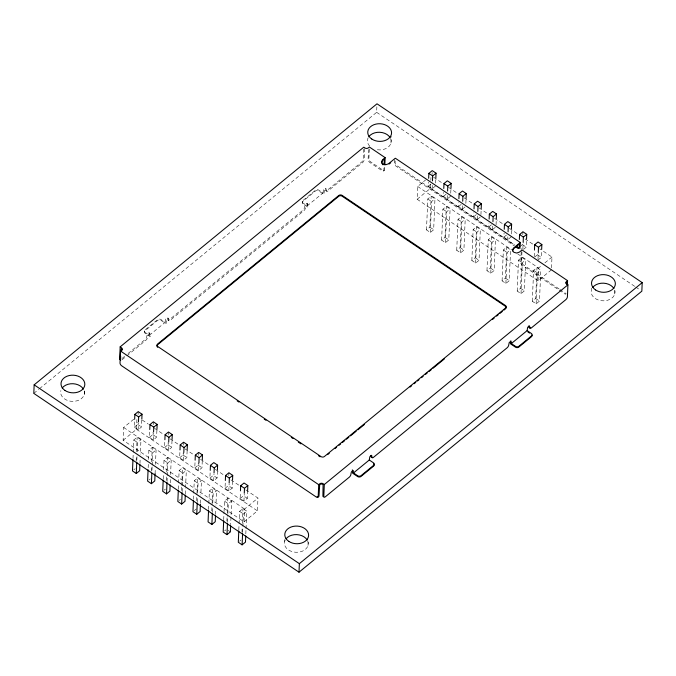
<?xml version="1.0" encoding="UTF-8"?>
<svg xmlns="http://www.w3.org/2000/svg" width="676" height="676" viewBox="0 0 676 676"><rect width="100%" height="100%" fill="white"/><g stroke="black" fill="none" stroke-linecap="round" stroke-linejoin="round"><path stroke-width="0.51" stroke-dasharray="3.38 2.54" d="M84.238 394.522L84.399 390.728M245.785 489.855L257.962 498.068L257.429 510.87L244.061 521.83L123.125 440.279L123.666 427.477L133.882 419.095M133.003 458.548L133.223 453.393M133.265 452.362L133.78 439.992L137.144 437.228L140.954 439.797L140.355 454.238M141.783 420.109L141.495 426.995L138.124 429.759L134.313 427.19L134.608 420.295M123.125 440.279L136.493 429.319L136.991 417.506M136.155 460.947L136.366 455.793M136.544 451.669L137.144 437.228M134.313 427.19L137.684 424.427L137.769 422.458M138.098 414.582L138.217 411.633M136.856 460.086L137.025 455.962M137.203 451.838L137.591 442.56L140.954 439.797M138.124 429.759L138.411 422.863M144.402 331.595L144.436 330.792M139.966 463.516L140.177 458.362M149.354 335.288L165.138 322.351L160.972 319.545A2.383 1.766 2.4 0 0 157.609 319.63L144.985 329.981A2.383 1.766 2.4 0 0 145.188 332.482L149.354 335.288L149.438 333.42L149.092 332.795L148.179 333.167L147.233 334.324L146.76 336.648A2.383 1.022 -56 0 1 145.112 339.538L125.964 355.238M148.162 467.716L148.331 463.592M148.509 459.469L148.897 450.182L152.261 447.428L156.071 449.996L155.472 464.429M156.9 430.299L156.612 437.195L153.241 439.949L149.43 437.389L149.726 430.494M151.272 471.138L151.483 465.984M151.661 461.86L152.261 447.428M149.43 437.389L152.801 434.626L152.886 432.657M153.215 424.781L153.334 421.824M151.973 470.285L152.142 466.161M152.184 465.13L152.708 452.751L156.071 449.996M153.241 439.949L153.528 433.062M155.083 473.707L155.294 468.553M165.138 322.351L165.645 319.224L166.592 318.075L167.504 317.703L168.4 318.303L168.696 319.993A2.383 1.022 -56 0 0 170.208 320.306L303.854 210.751A2.383 1.022 -56 0 0 305.501 207.862L305.966 205.529L307.825 204.008L308.062 207.304L303 203.89A2.383 1.766 2.4 0 1 302.797 201.389L315.422 191.038A2.383 1.766 2.4 0 1 318.785 190.953L323.846 194.358L324.387 190.438L326.246 188.908L326.542 190.607A2.383 1.022 -56 0 0 328.054 190.911L362.522 162.662A2.383 1.022 -56 0 0 364.161 159.764L364.634 148.568M163.237 478.938L163.448 473.783M163.626 469.659L164.014 460.381L167.378 457.618L171.189 460.187L170.589 474.62M172.017 440.49L171.729 447.385L168.358 450.148L164.547 447.58L164.843 440.684M166.431 480.306L166.6 476.183M166.778 472.051L167.378 457.618M164.547 447.58L167.918 444.816L168.003 442.848M168.332 434.972L168.451 432.015M167.048 481.506L167.825 462.95L171.189 460.187M168.358 450.148L168.645 443.253M170.242 482.875L170.411 478.752M178.354 489.137L178.565 483.974M178.616 482.943L179.132 470.572L182.495 467.809L186.306 470.378L185.613 486.881M187.134 450.689L186.846 457.584L183.475 460.339L179.664 457.77L180.002 449.895M181.548 490.497L181.717 486.374M181.768 485.343L182.495 467.809M179.664 457.77L183.035 455.016L183.12 453.047M183.45 445.163L183.568 442.214M182.165 491.705L182.942 473.141L186.306 470.378M183.475 460.339L183.804 452.464M185.317 494.097L185.57 487.911M193.471 499.327L193.682 494.173M193.733 493.142L194.249 480.763L197.612 478.008L201.423 480.577L200.823 495.009M202.251 460.88L201.963 467.775L198.592 470.538L194.781 467.969L195.119 460.086M196.665 500.688L196.885 495.533M196.927 494.502L197.612 478.008M194.781 467.969L198.153 465.206L198.237 463.237M198.567 455.362L198.685 452.405M197.282 501.896L197.493 496.742M197.671 492.618L198.06 483.332L201.423 480.577M198.592 470.538L198.921 462.654M200.476 503.257L200.645 499.133M208.588 509.518L208.799 504.364M208.85 503.333L209.366 490.962L212.729 488.199L216.54 490.768L215.94 505.2M217.368 471.079L217.08 477.966L213.709 480.729L209.898 478.16L210.236 470.285M211.782 510.887L212.002 505.732M212.044 504.702L212.729 488.199M212.399 512.087L212.61 506.932M212.788 502.809L213.177 493.531L216.54 490.768M213.709 480.729L213.996 473.834M215.551 514.487L215.762 509.332M223.705 519.717L224.01 512.492M224.052 511.462L224.483 501.153L227.846 498.389L231.657 500.958L230.668 524.677M232.485 481.27L232.198 488.165L228.826 490.92L225.015 488.351L225.311 481.464M226.899 521.078L227.068 516.954M227.246 512.83L227.846 498.389M228.801 475.743L228.919 472.794M227.516 522.286L227.812 515.061M227.863 514.03L228.294 503.721L231.657 500.958M228.826 490.92L229.113 484.033M238.822 529.908L239.034 524.753M239.084 523.723L239.6 511.343L242.963 508.589L246.774 511.157L246.039 528.683M247.644 490.48L247.315 498.356L243.943 501.119L240.132 498.55L240.428 491.655M241.974 532.299L242.185 527.145M242.363 523.021L242.963 508.589M242.633 532.477L242.845 527.322M242.887 526.291L243.411 513.912L246.774 511.157M243.943 501.119L244.23 494.224M244.061 521.83L244.602 509.028L257.962 498.068M245.827 533.837L245.996 529.714M284.664 541.459L284.74 539.566M302.248 202.2L302.282 201.397M307.2 205.901L322.984 192.964L318.818 190.15A2.383 1.766 2.4 0 0 315.455 190.243L302.831 200.595A2.383 1.766 2.4 0 0 303.034 203.087L307.2 205.901L307.284 204.034L306.938 203.408L306.025 203.78L305.079 204.929L304.606 207.253A2.383 1.022 -56 0 1 302.958 210.151L169.321 319.697A2.383 1.022 -56 0 1 167.809 319.393L167.504 317.703M308.019 545.422L308.214 540.682M322.984 192.964L323.491 189.838L325.35 188.308L326.246 188.908M363.688 149.168L363.274 159.164A2.383 1.022 -56 0 1 361.626 162.063L327.167 190.311A2.383 1.022 -56 0 1 325.655 190.007L325.35 188.308M368.513 149.481L368.09 159.663A2.383 1.234 50.7 0 0 369.806 162.468L382.008 170.69A2.383 1.234 50.7 0 0 383.858 170.301L384.078 165.206M369.299 149.016L368.876 159.012A2.383 1.234 50.7 0 0 370.6 161.817L382.793 170.048A2.383 1.234 50.7 0 0 384.652 169.651L384.821 165.654M39.512 388.683L376.642 112.334L376.921 105.693M390.981 143.067L391.26 136.434M394.488 159.663L394.336 163.398A2.383 1.234 50.7 0 0 396.051 166.195L513.971 245.709M395.198 160.93L395.122 162.747A2.383 1.234 50.7 0 0 396.846 165.552L514.757 245.067M551.439 269.859L538.079 280.81L417.143 199.259L417.675 186.466L425.542 180.019M426.497 229.916L427.79 198.981L431.161 196.217L434.972 198.786L433.671 229.722L430.308 232.485L426.497 229.916L429.868 227.153L431.161 196.217M435.505 185.984L432.141 188.748L428.33 186.179L428.491 182.241M417.143 199.259L430.502 188.308L430.671 184.371M430.832 180.433L430.958 177.475M432.065 174.56L432.15 172.583M430.308 232.485L431.601 201.549L434.972 198.786M432.141 188.748L432.302 184.81M435.631 183.035L435.792 179.098M441.614 240.107L442.907 209.171L446.278 206.408L450.089 208.977L448.788 239.912L445.425 242.676L441.614 240.107L444.985 237.344L446.278 206.408M450.622 196.184L447.258 198.938L443.448 196.37L443.608 192.432M445.425 242.676L446.718 211.74L450.089 208.977M447.258 198.938L447.419 195.001M450.748 193.226L450.909 189.288M456.731 250.297L458.024 219.362L461.395 216.607L465.206 219.176L463.905 250.112L460.542 252.866L456.731 250.297L460.102 247.543L461.395 216.607M465.071 206.924L462.376 209.137L458.565 206.569L458.725 202.631M460.542 252.866L461.835 221.931L465.206 219.176M462.376 209.137L462.536 205.2M465.865 203.417L466.026 199.479M471.848 260.497L473.141 229.561L476.512 226.798L480.323 229.367L479.022 260.302L475.659 263.065L471.848 260.497L475.22 257.733L476.512 226.798M480.188 217.123L477.493 219.328L473.682 216.759L473.842 212.822M475.659 263.065L476.952 232.13L480.323 229.367M477.493 219.328L477.653 215.391M480.94 214.596L481.143 209.678M486.965 270.687L488.258 239.752L491.629 236.997L495.44 239.558L494.139 270.493L490.776 273.256L486.965 270.687L490.337 267.924L491.629 236.997M495.305 227.313L492.61 229.519L488.799 226.95L488.959 223.012M490.776 273.256L492.069 242.321L495.44 239.558M492.61 229.519L492.77 225.581M496.057 224.795L496.26 219.869M502.082 280.878L503.375 249.951L506.747 247.188L510.557 249.757L509.256 280.692L505.893 283.447L502.082 280.878L505.454 278.123L506.747 247.188M511.09 236.955L507.727 239.718L503.916 237.149L504.076 233.212M505.893 283.447L507.186 252.52L510.557 249.757M507.727 239.718L507.845 236.761M511.217 233.997L511.377 230.06M517.199 291.077L518.492 260.142L521.864 257.379L525.674 259.947L524.373 290.883L521.01 293.646L517.199 291.077L520.562 288.314L521.864 257.379M521.213 251.404L520.748 262.601A2.383 1.234 50.7 0 0 522.463 265.406L558.308 289.573M521.957 251.954L521.534 261.958A2.383 1.234 50.7 0 0 523.258 264.764L559.094 288.931M519.709 246.791L522.396 244.577L522.48 242.608M522.81 234.733L522.937 231.784M521.01 293.646L522.303 262.71L525.674 259.947M522.886 248.929L523.173 242.033M523.511 249.36L526.207 247.146L526.494 240.259M532.316 301.268L533.609 270.332L536.981 267.578L540.792 270.147L539.49 301.074L536.127 303.837L532.316 301.268L535.679 298.505L536.981 267.578M534.192 256.55L534.479 249.655M534.826 256.981L537.513 254.776L537.597 252.807M536.127 303.837L537.42 272.901L540.792 270.147M538.003 259.119L538.29 252.224M538.079 280.81L538.611 268.017L541.755 265.431M537.961 260.099L541.324 257.345L541.611 250.45M551.523 267.89L551.979 257.057L539.794 248.844M591.483 288.12L591.407 290.012A11.923 8.83 2.4 0 0 603.203 300.828A11.923 8.83 2.4 0 0 614.712 290.274M614.763 293.967L614.923 290.181M33.8 393.373L38.701 389.359M121.976 358.508L125.161 355.897M122.069 359.767L126.057 356.497M126.86 355.846L146.008 340.146A2.383 1.022 -56 0 0 147.655 337.248L148.12 334.924L149.979 333.395L150.216 336.69L145.154 333.285A2.383 1.766 2.4 0 1 144.951 330.784L157.576 320.432A2.383 1.766 2.4 0 1 160.939 320.339L166 323.753L166.541 319.824L168.4 318.303M383.588 170.935L384.374 170.293M428.33 186.179L431.694 183.416M443.448 196.37L446.811 193.615M133.831 469.82L135.175 468.713M458.565 206.569L461.26 204.355M148.948 480.019L150.292 478.912M473.682 216.759L477.045 213.996M164.065 490.21L165.409 489.103M488.799 226.95L491.494 224.745M179.182 500.401L180.526 499.302M209.898 478.16L213.27 475.397L217.08 477.966M503.916 237.149L507.279 234.386M194.299 510.6L196.319 508.943M225.015 488.351L228.387 485.596L232.198 488.165M240.132 498.55L243.504 495.787L247.315 498.356M544.907 262.854L551.979 257.057M224.533 530.981L225.877 529.883M239.65 541.18L240.994 540.073M376.642 112.334L634.84 286.438M635.719 287.03L640.096 289.987M433.654 177.264L442.349 183.137M448.442 187.244L458.015 193.699M464.099 197.806L472.803 203.67M478.895 207.777L488.461 214.233M494.553 218.34L503.257 224.204M509.349 228.311L518.044 234.175M525.007 238.873L532.84 244.154M522.396 244.577L526.207 247.146M537.513 254.776L541.324 257.345M520.554 248.371L522.083 249.393M430.502 188.308L514.901 245.219M417.675 186.466L511.639 249.824M517.731 253.931L538.611 268.017M427.79 198.981L431.601 201.549M442.907 209.171L446.718 211.74M458.024 219.362L461.835 221.931M473.141 229.561L476.952 232.13M488.258 239.752L492.069 242.321M503.375 249.951L507.186 252.52M518.492 260.142L522.303 262.71M533.609 270.332L537.42 272.901M559.965 289.514L565.212 293.054A2.383 1.234 50.7 0 0 566.116 293.443M559.179 290.165L564.426 293.705A2.383 1.234 50.7 0 0 566.006 293.942M429.868 227.153L433.671 229.722M444.985 237.344L448.788 239.912M460.102 247.543L463.905 250.112M475.22 257.733L479.022 260.302M490.337 267.924L494.139 270.493M505.454 278.123L509.256 280.692M520.562 288.314L524.373 290.883M535.679 298.505L539.49 301.074M325.832 190.632L326.719 191.232M306.938 203.408L307.825 204.008M167.986 320.018L168.873 320.627M149.092 332.795L149.979 333.395M142.247 420.041L148.34 424.148M154.432 428.254L163.998 434.71M170.09 438.817L178.794 444.681M184.878 448.788L194.451 455.244M200.544 459.35L209.239 465.215M215.331 469.321L224.035 475.186M230.989 479.884L238.822 485.165M137.684 424.427L141.495 426.995M152.801 434.626L156.612 437.195M167.918 444.816L171.729 447.385M183.035 455.016L186.846 457.584M198.153 465.206L201.963 467.775M136.493 429.319L257.429 510.87M123.666 427.477L244.602 509.028M133.78 439.992L137.591 442.56M148.897 450.182L152.708 452.751M164.014 460.381L167.825 462.95M179.132 470.572L182.942 473.141M194.249 480.763L198.06 483.332M209.366 490.962L213.177 493.531M224.483 501.153L228.294 503.721M239.6 511.343L243.411 513.912M228.074 530.356L230.364 531.894M84.187 390.829A11.923 8.83 2.4 0 1 72.678 401.375A11.923 8.83 2.4 0 1 60.882 390.567M307.639 540.851A11.923 8.83 2.4 0 1 295.826 552.258A11.923 8.83 2.4 0 1 285.399 539.727M390.601 138.495A11.923 8.83 2.4 0 1 387.517 147.647A11.923 8.83 2.4 0 1 374.96 149.235M369.738 146.177A11.923 8.83 2.4 0 1 368.369 137.372"/><path stroke-width="1.01" d="M34.155 384.838L33.8 393.373L299.003 572.2L641.845 291.162L642.2 282.627L376.997 103.8L34.155 384.838L299.358 563.666L299.003 572.2M384.855 164.648L385.151 157.652L369.383 147.013L368.327 147.875A2.383 1.766 2.4 0 1 364.964 147.968L363.772 147.165L120.167 346.856L119.66 358.863A2.383 1.022 -56 0 0 120.396 359.598M120.167 346.856L121.359 347.658A2.383 1.766 2.4 0 1 121.562 350.16L120.514 351.021L120.007 363.02A2.383 1.234 50.7 0 0 121.731 365.826L316.343 497.063A2.383 1.234 50.7 0 0 318.193 496.666L318.7 484.667L319.748 483.805A2.383 1.766 2.4 0 1 323.12 483.712L324.303 484.515L323.804 496.514A2.383 1.022 -56 0 0 325.317 496.818L349.255 477.197A2.383 1.022 -56 0 0 350.903 474.298L351.368 471.975L353.227 470.454L353.497 472.947L357.663 475.752A2.383 1.766 2.4 0 0 361.026 475.667L373.651 465.316A2.383 1.766 2.4 0 0 373.448 462.815L369.282 460.01L369.78 456.883L370.727 455.725L371.648 455.354L371.944 457.052A2.383 1.022 -56 0 0 373.456 457.356L507.101 347.802A2.383 1.022 -56 0 0 508.741 344.912L509.214 342.588L511.073 341.059L511.343 343.552L515.509 346.365A2.383 1.766 2.4 0 0 518.872 346.273L531.497 335.921A2.383 1.766 2.4 0 0 531.294 333.429L527.128 330.615L527.626 327.488L528.573 326.339L529.494 325.967L529.79 327.657A2.383 1.022 -56 0 0 531.302 327.961L565.761 299.713A2.383 1.022 -56 0 0 567.409 296.823L567.916 284.824L566.725 284.021A2.383 1.766 2.4 0 1 566.513 281.52L567.57 280.658L522.041 249.959L519.405 252.114L516.675 253.052L513.802 252.266L512.467 250.213L513.456 248.1L520.3 242.49L395.316 158.209L388.472 163.82L385.743 164.758L382.87 163.972L381.534 161.919L382.523 159.806L385.151 157.652M120.683 356.404L120.556 359.463A2.383 1.022 -56 0 0 120.734 360.088M120.894 351.317L121.325 348.461A2.383 1.766 2.4 0 1 122.077 350.151M132.961 459.587L132.488 470.927L136.29 473.496L139.662 470.733L139.924 464.547M134.651 419.314L134.854 414.388L138.217 411.633L142.028 414.202L141.825 419.12M136.29 473.496L136.772 462.147M138.453 421.883L138.665 416.957L142.028 414.202M148.078 469.778L147.605 481.118L151.407 483.686L154.779 480.923L155.083 473.707M149.768 429.505L149.971 424.587L153.334 421.824L157.145 424.393L156.942 429.319M151.407 483.686L151.838 473.377M153.57 432.074L153.782 427.156L157.145 424.393M163.195 479.968L162.722 491.317L166.524 493.886L169.896 491.122L170.158 484.937M164.885 439.704L165.088 434.778L168.451 432.015L172.262 434.583L172.059 439.51M166.524 493.886L167.006 482.537M168.687 442.273L168.899 437.347L172.262 434.583M178.312 490.168L177.839 501.507L181.641 504.076L185.013 501.313L185.275 495.128M180.002 449.895L180.205 444.969L183.568 442.214L187.379 444.783L187.176 449.701M181.641 504.076L182.123 492.736M183.804 452.464L184.016 447.537L187.379 444.783M193.429 500.358L192.956 511.698L196.758 514.267L200.13 511.512L200.434 504.288M195.119 460.086L195.322 455.168L198.685 452.405L202.496 454.973L202.293 459.9M196.758 514.267L197.24 502.927M198.921 462.654L199.133 457.737L202.496 454.973M208.546 510.549L208.073 521.897L211.875 524.466L215.247 521.703L215.5 515.518M210.236 470.285L210.439 465.358L213.802 462.595L217.613 465.164L217.41 470.09M211.875 524.466L212.357 513.118M214.038 472.854L214.25 467.927L217.613 465.164M223.663 520.748L223.19 532.088L226.992 534.657L230.364 531.894L230.617 525.708M225.353 480.475L225.556 475.549L228.919 472.794L232.73 475.363L232.527 480.281M226.992 534.657L227.474 523.317M229.156 483.044L229.367 478.118L232.73 475.363M238.78 530.939L238.307 542.279L242.109 544.848L245.481 542.093L245.734 535.899M240.47 490.666L240.673 485.748L244.036 482.985L247.847 485.554L247.644 490.48M242.109 544.848L242.591 533.508M244.273 493.235L244.484 488.317L247.847 485.554M371.099 455.379L371.056 456.452A2.383 1.022 -56 0 0 371.783 457.187M384.12 164.192L384.331 159.097L382.489 160.609L381.501 162.722L382.836 164.767M428.66 178.303L428.863 173.377L432.234 170.614L436.045 173.183L435.834 178.109M432.471 180.872L432.674 175.946L436.045 173.183M443.777 188.494L443.98 183.568L447.351 180.813L451.162 183.382L450.951 188.3M447.588 191.063L447.791 186.137L451.162 183.382M458.894 198.685L459.097 193.767L462.468 191.004L466.279 193.573L466.068 198.499M462.705 201.254L462.908 196.336L466.279 193.573M474.011 208.884L474.214 203.958L477.586 201.203L481.397 203.763L481.185 208.69M477.822 211.453L478.025 206.526L481.397 203.763M489.128 219.075L489.331 214.157L492.703 211.394L496.514 213.962L496.302 218.88M492.939 221.643L493.142 216.717L496.514 213.962M504.245 229.274L504.448 224.347L507.82 221.584L511.631 224.153L511.419 229.08M508.056 231.834L508.259 226.916L511.631 224.153M510.524 341.084L510.414 343.754L515.475 347.168A2.383 1.766 2.4 0 0 518.838 347.075L531.463 336.724A2.383 1.766 2.4 0 0 531.944 335M519.362 239.465L519.565 234.538L522.937 231.784L526.748 234.352L526.536 239.27M520.3 242.49L520.106 247.027A2.383 1.234 50.7 0 1 518.255 247.424L516.506 246.241M523.173 242.033L523.376 237.107L526.748 234.352M528.945 325.993L528.894 327.057A2.383 1.022 -56 0 0 530.407 327.361M534.479 249.655L534.682 244.737L538.054 241.974L541.865 244.543L541.653 249.469M538.29 252.224L538.493 247.306L541.865 244.543M566.657 284.14L566.48 282.323A2.383 1.766 2.4 0 0 565.93 283.126M567.401 284.655L567.57 280.658M512.433 251.016L513.422 248.903L519.472 243.943L519.32 247.669A2.383 1.234 50.7 0 1 517.461 248.067L515.72 246.892M389.199 163.998L390.711 162.764M327.632 454.635L329.263 453.3M334.975 448.619L336.614 447.275M339.056 445.273L340.696 443.929M342.326 442.594L344.777 440.591M346.408 439.248L348.858 437.245M350.489 435.902L356.201 431.22M357.832 429.885L364.364 424.528M410.07 387.061L411.709 385.717M414.151 383.714L415.791 382.379M417.422 381.036L419.052 379.701M421.503 377.69L423.134 376.355M425.584 374.343L427.215 373.008M428.846 371.673L431.296 369.662M432.927 368.327L444.352 358.956M492.517 319.478L494.148 318.142M496.598 316.131L498.229 314.796M499.86 313.461L502.31 311.45M503.941 310.115L505.572 308.771A2.383 1.766 2.4 0 0 505.369 306.279L342.115 196.192A2.383 1.766 2.4 0 0 338.752 196.285L157.542 344.819A2.383 1.766 2.4 0 0 157.753 347.32M324.303 484.515L567.916 284.824M353.497 472.947L369.282 460.01M511.343 343.552L527.128 330.615M299.358 563.666L642.2 282.627M428.863 173.377L432.674 175.946M443.98 183.568L447.791 186.137M459.097 193.767L462.908 196.336M474.214 203.958L478.025 206.526M489.331 214.157L493.142 216.717M504.448 224.347L508.259 226.916M519.565 234.538L523.376 237.107M534.682 244.737L538.493 247.306M527.888 331.95L529.57 333.091M237.191 400.893L238.941 402.068M264.257 419.137L266.006 420.32M291.322 437.389L293.071 438.563M298.302 442.096L300.921 443.862M318.388 455.641L320.128 456.815M120.514 351.021L318.7 484.667M134.854 414.388L138.665 416.957M149.971 424.587L153.782 427.156M165.088 434.778L168.899 437.347M180.205 444.969L184.016 447.537M195.322 455.168L199.133 457.737M210.439 465.358L214.25 467.927M225.556 475.549L229.367 478.118M240.673 485.748L244.484 488.317M352.34 469.854L352.568 473.141L357.629 476.555A2.383 1.766 2.4 0 0 360.992 476.462L373.617 466.11A2.383 1.766 2.4 0 0 373.414 463.618M62.192 387.99A11.923 8.83 2.4 0 1 73.093 383.723A11.923 8.83 2.4 0 1 83.41 389.097M285.973 538.89A11.923 8.83 2.4 0 1 296.874 534.623A11.923 8.83 2.4 0 1 307.191 539.997M592.717 287.435A11.923 8.83 2.4 0 1 603.617 283.176A11.923 8.83 2.4 0 1 613.935 288.551M368.935 136.544A11.923 8.83 2.4 0 1 379.844 132.276A11.923 8.83 2.4 0 1 390.153 137.65M317.137 496.412A2.383 1.234 50.7 0 0 318.988 496.015L319.714 484.599A2.383 1.766 2.4 0 1 323.086 484.515L322.908 495.914A2.383 1.022 -56 0 0 323.643 496.649M338.786 195.482L157.576 344.025A2.383 1.766 2.4 0 0 157.787 346.518L321.041 456.604A2.383 1.766 2.4 0 0 324.404 456.511L505.606 307.977A2.383 1.766 2.4 0 0 505.403 305.476L342.149 195.389A2.383 1.766 2.4 0 0 338.786 195.482M371.766 139.028A11.923 8.83 2.4 0 0 391.336 134.541A11.923 8.83 2.4 0 0 375.873 124.114A11.923 8.83 2.4 0 0 371.766 139.028M595.548 289.928A11.923 8.83 2.4 0 0 615.118 285.433A11.923 8.83 2.4 0 0 599.654 275.014A11.923 8.83 2.4 0 0 595.548 289.928M288.804 541.375A11.923 8.83 2.4 0 0 308.374 536.888A11.923 8.83 2.4 0 0 292.911 526.46A11.923 8.83 2.4 0 0 288.804 541.375M65.023 390.475A11.923 8.83 2.4 0 0 84.593 385.988A11.923 8.83 2.4 0 0 69.129 375.56A11.923 8.83 2.4 0 0 65.023 390.475"/></g></svg>
